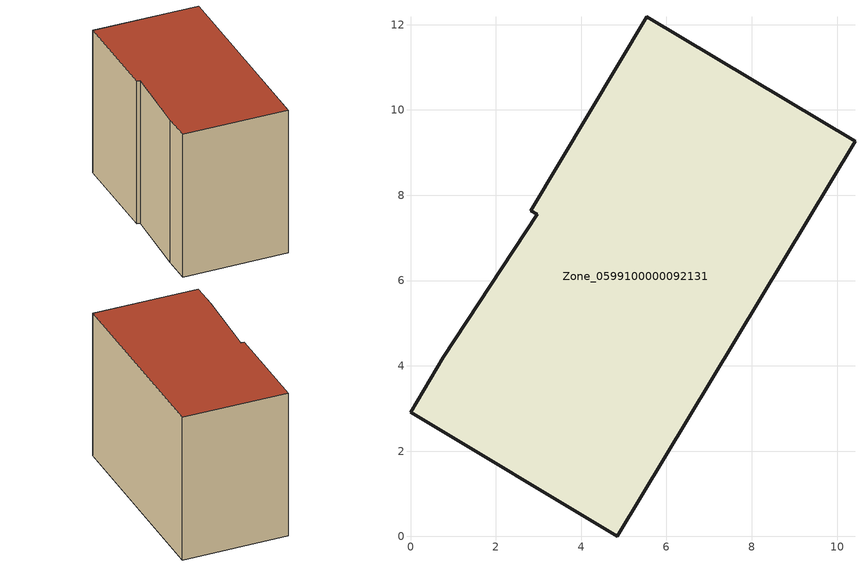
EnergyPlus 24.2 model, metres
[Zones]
Zone_0599100000092131
 floor ground (C_G): 0.77,4.2 2.98,7.55 2.83,7.64 5.54,12.19 10.42,9.27 4.85,0 0,2.91 z0
 wall outside (C_F): 10.42,9.27 5.54,12.19 2.83,7.64 2.98,7.55 0.77,4.2 0,2.91 4.85,0 10.42,9.27 z0:8.17
 roof outside (C_R): 2.98,7.55 0.77,4.2 0,2.91 4.85,0 10.42,9.27 5.54,12.19 2.83,7.64 z8.17
[BUILDING]
Pand.0599100000092131: North Axis=0; Terrain=City; Loads Convergence Tolerance Value=0.04; Temperature Convergence Tolerance Value=0.4; Solar Distribution=FullExterior; Maximum Number of Warmup Days=25; Minimum Number of Warmup Days=1
[Site:Location]
Rotterdam.The.Hague.AP_ZH_NLD Design_Conditions: Latitude=51.96; Longitude=4.45; Time Zone=1; Elevation=-4.5
[SITE:GROUNDTEMPERATURE:BUILDINGSURFACE]
18, 18, 18, 18, 18, 18, 18, 18, 18, 18, 18, 18
[MATERIAL] Thermal Absorptance=0.9; Solar Absorptance=0.7; Visible Absorptance=0.7
Name | Roughness | Thickness | Conductivity | Density | Specific Heat
G.TC.1975-1991 | MediumSmooth | 0.15 | 0.288461 | 540 | 1210
F.TC.1975-1991 | Rough | 0.3 | 0.230769 | 1920 | 840
R.TC.1975-1991 | MediumRough | 0.2 | 0.153846 | 1500 | 1000
[CONSTRUCTION]
C_G: G.TC.1975-1991
C_F: F.TC.1975-1991
C_R: R.TC.1975-1991
[ZONE]
Zone_0599100000092131: Type=1; Multiplier=1; Ceiling Height=Autocalculate; Volume=Autocalculate; Floor Area=autocalculate; Part of Total Floor Area=Yes
[ZONEINFILTRATION:DESIGNFLOWRATE]
Infil_Zone_0599100000092131: Zone or ZoneList or Space or SpaceList=Zone_0599100000092131; Schedule=AlwaysOn; Design Flow Rate Calculation Method=Flow/Area; Flow Rate per Floor Area=0.003; Constant Term Coefficient=1; Temperature Term Coefficient=0; Velocity Term Coefficient=0; Velocity Squared Term Coefficient=0
[HVACTEMPLATE:ZONE:IDEALLOADSAIRSYSTEM]
Zone_0599100000092131: Maximum Heating Supply Air Temperature=50; Minimum Cooling Supply Air Temperature=13; Maximum Heating Supply Air Humidity Ratio=0.0156; Minimum Cooling Supply Air Humidity Ratio=0.0077; Heating Limit=NoLimit; Cooling Limit=NoLimit; Dehumidification Control Type=ConstantSensibleHeatRatio; Cooling Sensible Heat Ratio=0.7; Dehumidification Setpoint=60; Humidification Control Type=None; Humidification Setpoint=30; Outdoor Air Method=None; Outdoor Air Flow Rate per Person=0.00944; Outdoor Air Flow Rate per Zone Floor Area=0; Outdoor Air Flow Rate per Zone=0; Demand Controlled Ventilation Type=None; Outdoor Air Economizer Type=NoEconomizer; Heat Recovery Type=None; Sensible Heat Recovery Effectiveness=0.7; Latent Heat Recovery Effectiveness=0.65
[ZONECONTROL:THERMOSTAT]
ThermostatControl_Zone_0599100000092131: Zone or ZoneList=Zone_0599100000092131; Control Type Schedule=DualSetpointControlType; Control 1=Thermostat_Zone_0599100000092131; Temperature Difference Between Cutout And Setpoint=0
[THERMOSTATSETPOINT:DUALSETPOINT]
Thermostat_Zone_0599100000092131: Heating Setpoint Temperature Schedule=HeatingSetpoint_Zone_0599100000092131; Cooling Setpoint Temperature Schedule=CoolingSetpoint_Zone_0599100000092131
[SCHEDULE:COMPACT]
HeatingSetpoint_Zone_0599100000092131: Through: 12/31, For: AllDays, Until: 24:00, 21
CoolingSetpoint_Zone_0599100000092131: Through: 12/31, For: AllDays, Until: 24:00, 24
DualSetpointControlType: Through: 12/31, For: AllDays, Until: 24:00, 4
AlwaysOn: Through: 12/31, For: AllDays, Until: 24:00, 1
